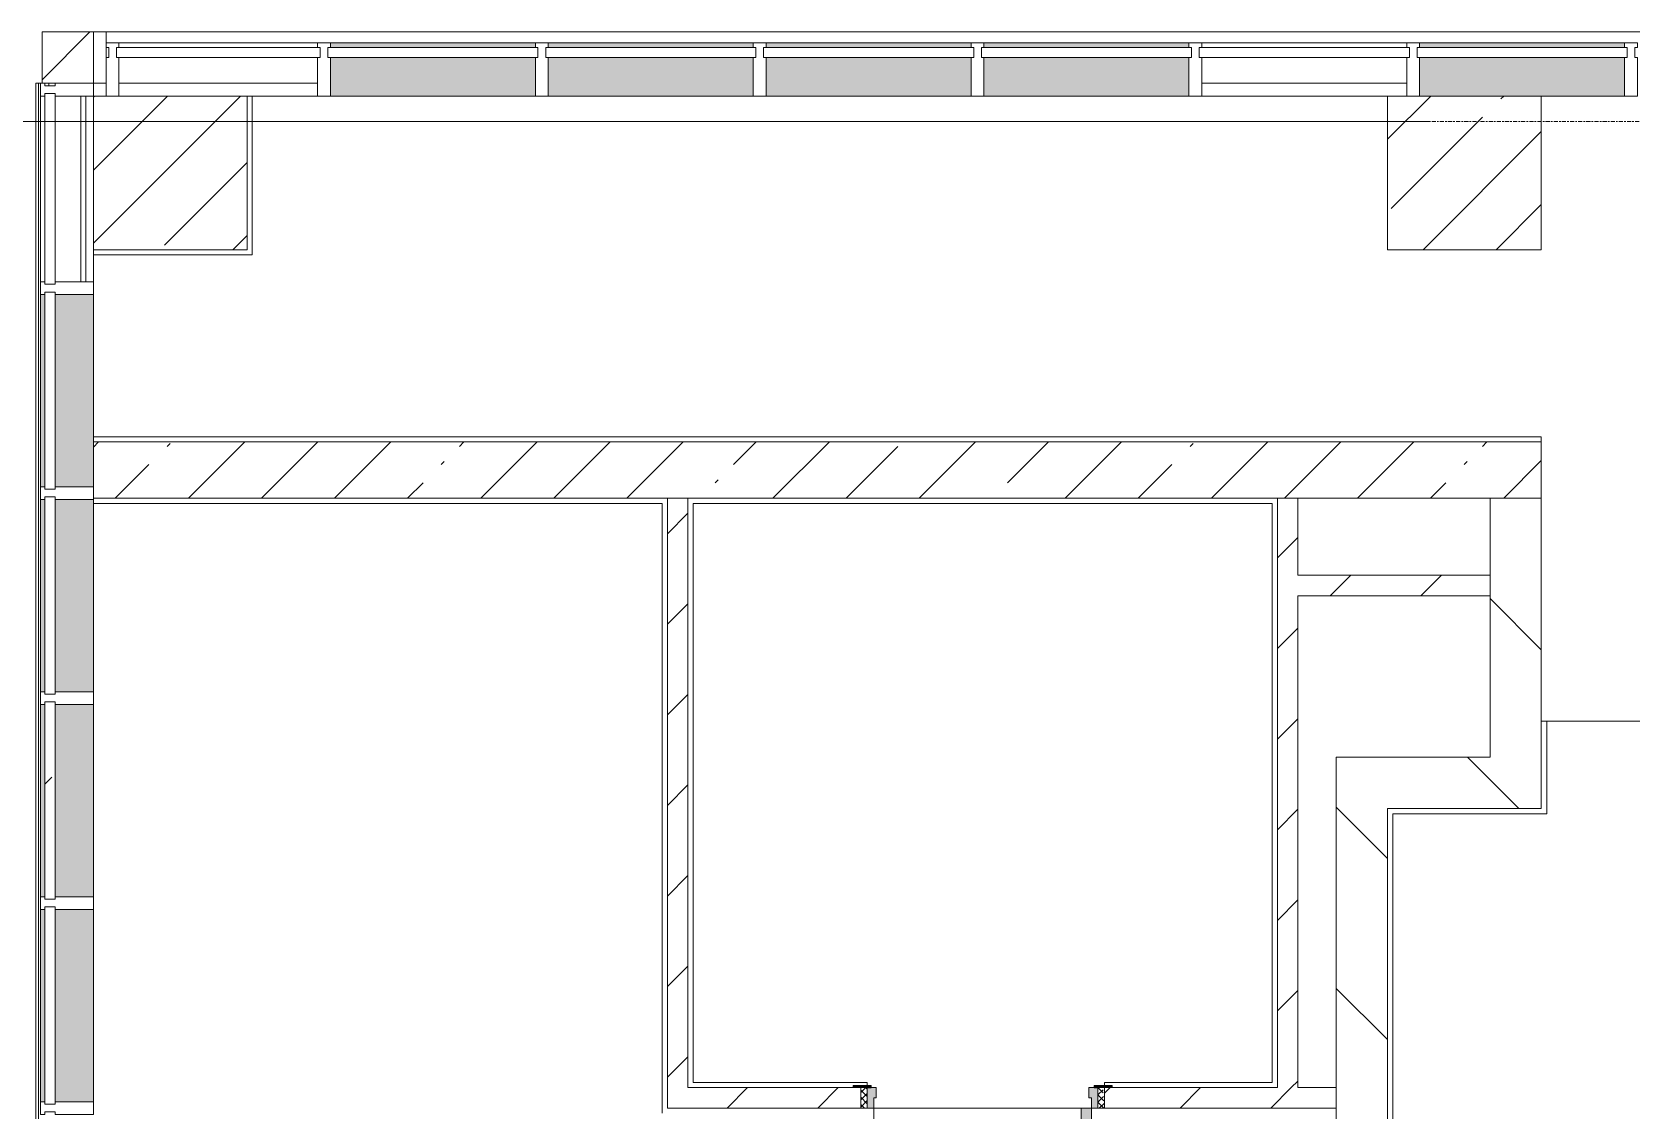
# Model space of a CAD drawing. Header units: millimetres. Extents: x 81610 to 276841, y -8553 to 29000.
# Drawn here: x 153652 to 159891, y 23143 to 27350 of the extents above; entities that cross this region are included whole.
import ezdxf

# ---------------------------------------------------------------- set-up
doc = ezdxf.new("R2010")
doc.units = ezdxf.units.MM
doc.linetypes.add('200_ШТРИХ__ш1_п0_6_', pattern=[800, 500, -300])
doc.linetypes.add('Осевая', pattern=[31.75, 6.35, -4.7625, 15.875, -4.7625])
for name, color, linetype, lineweight in [('A-DETL-MBND-1', 7, '200_ШТРИХ__ш1_п0_6_', 9), ('A-GLAZ-CURT-2', 7, 'Continuous', 5), ('A-GLAZ-CWMG-2', 7, 'Continuous', 5), ('A-WALL', 7, 'Continuous', 9), ('A-WALL-5', 7, 'Continuous', 5), ('I-WALL-4', 7, 'Continuous', 5), ('S-COLS-3', 7, 'Continuous', 5), ('Оси', 7, 'Continuous', 9), ('Оси-2', 7, 'Осевая', 9)]:
    doc.layers.add(name, color=color, linetype=linetype, lineweight=lineweight)
for name, color, linetype, lineweight, true_color in [('A-DOOR-3', 7, 'Continuous', 5, 0xe2e2e2), ('A-DOOR-4', 7, 'Continuous', 5, 0xaaaaaa), ('A-DOOR-FRAM-2', 7, 'Continuous', 5, 0xe2e2e2), ('A-DOOR-FRAM-3', 7, 'Continuous', 5, 0xaaaaaa), ('A-FLOR-2', 7, 'Continuous', 5, 0xaaaaaa), ('A-GLAZ-CWMG-3', 7, 'Continuous', 5, 0x383e42)]:
    doc.layers.add(name, color=color, linetype=linetype, lineweight=lineweight, true_color=true_color)
pattern_1 = [(45, (149830.96, 0), (-176.7767, 176.7767), [])]
pattern_2 = [(135, (149830.96, 0), (-353.553, -353.553), [])]

# ---------------------------------------------------------------- blocks, each defined once
blk = doc.blocks.new('Системная панель - Стекло - 40мм-23999081-1_11_3_птичка')
at = {"layer": 'A-GLAZ-CURT-2'}
for p, q in [((372.5, 40), (-372.5, 40)), ((-372.5, 40), (-372.5, 0)), ((-372.5, 0), (372.5, 0)), ((372.5, 0), (372.5, 40))]:
    blk.add_line(p, q, dxfattribs=at)
blk = doc.blocks.new('Системная панель - Стекло - 40мм-23998914-1_11_3_птичка')
at = {"layer": 'A-GLAZ-CURT-2'}
for p, q in [((385, 40), (-385, 40)), ((-385, 40), (-385, 0)), ((-385, 0), (385, 0)), ((385, 0), (385, 40))]:
    blk.add_line(p, q, dxfattribs=at)
blk = doc.blocks.new('Прямоугольный импост - Импост структурный с накладкой - 160мм-22858573-1_11_3_птичка')
at = {"layer": 'A-GLAZ-CWMG-2'}
for p, q in [((3854.1, 26375.1), (3854.1, 27100.1)), ((4011.1, 26375.1), (4011.1, 27100.1))]:
    blk.add_line(p, q, dxfattribs=at)
blk = doc.blocks.new('Прямоугольный импост - Импост структурный с накладкой - 190мм-23186010-1_11_3_птичка')
at = {"layer": 'A-GLAZ-CWMG-3'}
for points in [[(3861.1, 23175.1), (3871.1, 23175.1), (3871.1, 23925.1), (3854.1, 23925.1), (3854.1, 23175.1)], [(4031.1, 23175.1), (4061.1, 23175.1), (4060, 23925.1), (3911.1, 23925.1), (3911.1, 23175.1), (4006.1, 23175.1)]]:
    blk.add_hatch(color=256, dxfattribs=at).paths.add_polyline_path(points)
at = {"layer": 'A-GLAZ-CWMG-2'}
for p, q in [((3854.1, 23175.1), (3854.1, 23925.1)), ((4061.1, 23175.1), (4061.1, 23925.1))]:
    blk.add_line(p, q, dxfattribs=at)
blk = doc.blocks.new('Прямоугольный импост - Импост структурный с накладкой - 190мм-22862231-1_11_3_птичка')
at = {"layer": 'A-GLAZ-CWMG-2'}
for p, q in [((0, 17), (-50, 17)), ((-50, 17), (-50, 0)), ((-50, 0), (-40, 0)), ((-40, 0), (-40, -40)), ((-10, -40), (-10, 0)), ((-10, 0), (-0.1, 0)), ((0, 11.1), (0, 17)), ((-40, -40), (-50, -40)), ((-50, -40), (-50, -190)), ((-0.1, -40), (-10, -40)), ((-50, -190), (0, -190))]:
    blk.add_line(p, q, dxfattribs=at)
blk = doc.blocks.new('Прямоугольный импост - Импост структурный с накладкой - 190мм-22862219-1_11_3_птичка')
at = {"layer": 'A-GLAZ-CWMG-2'}
for p, q in [((-25, 0), (-25, 17)), ((-25, 17), (25, 17)), ((-15, 0), (-25, 0)), ((-15, -40), (-15, 0)), ((25, 0), (15, 0)), ((15, 0), (15, -40)), ((25, 17), (25, 0)), ((-25, -190), (-25, -40)), ((-25, -40), (-15, -40)), ((15, -40), (25, -40)), ((25, -40), (25, -190)), ((25, -190), (-25, -190))]:
    blk.add_line(p, q, dxfattribs=at)
blk = doc.blocks.new('Системная панель - Стекло - 40мм-V40-1_11_3_птичка')
at = {"layer": 'A-GLAZ-CURT-2'}
h = blk.add_hatch(dxfattribs=at)
h.set_pattern_fill('FP_88', color=256, style=0, pattern_type=2)
h.set_pattern_definition([(135, (23850.1, -4371.1), (-1414.21, -1414.21), [1000, -3000]), (135, (24350.1, -5371.1), (-1414.21, -1414.21), [3000, -1000]), (135, (24850.1, -3371.1), (-1414.21, -1414.21), [1000, -3000])])
h.paths.add_polyline_path([(385, 40), (-385, 38.9), (-385, 0), (385, 0), (385, 38.9)])
for p, q in [((385, 40), (-385, 40)), ((-385, 40), (-385, 0)), ((-385, 0), (385, 0)), ((385, 0), (385, 40))]:
    blk.add_line(p, q, dxfattribs=at)
blk = doc.blocks.new('Системная панель - Стекло - 40мм-22856066-1_11_3_птичка')
at = {"layer": 'A-GLAZ-CURT-2'}
for p, q in [((397.5, 0), (-397.5, 0)), ((-397.5, 0), (-397.5, -40)), ((397.5, -40), (397.5, 0)), ((-397.5, -40), (397.5, -40))]:
    blk.add_line(p, q, dxfattribs=at)
blk = doc.blocks.new('Системная панель - Стекло - 40мм-22856067-1_11_3_птичка')
at = {"layer": 'A-GLAZ-CURT-2'}
h = blk.add_hatch(dxfattribs=at)
h.set_pattern_fill('FP_89', color=256, style=0, pattern_type=2)
h.set_pattern_definition([(45, (-9285, -26790), (-1414.21, 1414.21), [1000, -3000]), (45, (-10285, -27290), (-1414.21, 1414.21), [3000, -1000]), (45, (-8285, -27790), (-1414.21, 1414.21), [1000, -3000])])
h.paths.add_polyline_path([(386, -40), (410, -40), (410, 0), (-410, 0), (-410, -40), (-400, -40)])
for p, q in [((410, 0), (-410, 0)), ((-410, 0), (-410, -40)), ((-410, -40), (410, -40)), ((410, -40), (410, 0))]:
    blk.add_line(p, q, dxfattribs=at)
blk = doc.blocks.new('Прямоугольный импост - Импост структурный с накладкой - 160мм-22794257-1_11_3_птичка')
at = {"layer": 'A-GLAZ-CWMG-2'}
for p, q in [((4935, 27307), (4160, 27307)), ((4935, 27150), (4160, 27150))]:
    blk.add_line(p, q, dxfattribs=at)
blk = doc.blocks.new('Прямоугольный импост - Импост структурный с накладкой - 160мм-20149069-1_11_3_птичка')
at = {"layer": 'A-GLAZ-CWMG-2'}
for p, q in [((9185, 27307), (8385, 27307)), ((9185, 27150), (8385, 27150))]:
    blk.add_line(p, q, dxfattribs=at)
blk = doc.blocks.new('Прямоугольный импост - Импост структурный с накладкой - 190мм-20153675-1_11_3_птичка')
at = {"layer": 'A-GLAZ-CWMG-2'}
for p, q in [((-50, 190), (-50, 40)), ((0, 40), (0, 190)), ((-50, 40), (-40, 40)), ((-40, 0), (-50, 0)), ((-50, 0), (-50, -17)), ((-40, 40), (-40, 0)), ((-10, 0), (-10, 40)), ((-10, 40), (0, 40)), ((0, 0), (-10, 0)), ((0, -17), (0, 0)), ((-50, -17), (0, -17))]:
    blk.add_line(p, q, dxfattribs=at)
blk = doc.blocks.new('Прямоугольный импост - Импост структурный с накладкой - 190мм-20153693-1_11_3_птичка')
at = {"layer": 'A-GLAZ-CWMG-2'}
for p, q in [((-25, 40), (-25, 190)), ((-25, 190), (25, 190)), ((25, 190), (25, 40)), ((-15, 40), (-25, 40)), ((-25, -17), (-25, 0)), ((-25, 0), (-15, 0)), ((-15, 0), (-15, 40)), ((15, 40), (15, 0)), ((25, 40), (15, 40)), ((15, 0), (25, 0)), ((25, 0), (25, -17)), ((25, -17), (-25, -17))]:
    blk.add_line(p, q, dxfattribs=at)
blk = doc.blocks.new('Системная панель - Стекло - 40мм-V65-1_11_3_птичка')
at = {"layer": 'A-GLAZ-CURT-2'}
h = blk.add_hatch(dxfattribs=at)
h.set_pattern_fill('FP_111', color=256, style=0, pattern_type=2)
h.set_pattern_definition([(135, (24650.1, -4371.1), (-1414.21, -1414.21), [1000, -3000]), (135, (25150.1, -5371.1), (-1414.21, -1414.21), [3000, -1000]), (135, (25650.1, -3371.1), (-1414.21, -1414.21), [1000, -3000])])
h.paths.add_polyline_path([(385, 15), (385, 40), (-385, 38.9), (-385, 0), (385, 0)])
for p, q in [((385, 40), (-385, 40)), ((-385, 40), (-385, 0)), ((-385, 0), (385, 0)), ((385, 0), (385, 40))]:
    blk.add_line(p, q, dxfattribs=at)
blk = doc.blocks.new('Прямоугольный импост - Импост структурный с накладкой - 190мм-V66-1_11_3_птичка')
at = {"layer": 'A-GLAZ-CWMG-2'}
for p, q in [((-25, 0), (-25, 17)), ((-25, 17), (25, 17)), ((-15, 0), (-25, 0)), ((-15, -40), (-15, 0)), ((25, 0), (15, 0)), ((15, 0), (15, -40)), ((25, 17), (25, 0)), ((-25, -190), (-25, -40)), ((-25, -40), (-15, -40)), ((15, -40), (25, -40)), ((25, -40), (25, -190)), ((25, -190), (-25, -190))]:
    blk.add_line(p, q, dxfattribs=at)
blk = doc.blocks.new('Системная панель - Стекло - 40мм-V67-1_11_3_птичка')
at = {"layer": 'A-GLAZ-CURT-2'}
for p, q in [((410, 0), (-410, 0)), ((-410, 0), (-410, -40)), ((-410, -40), (410, -40)), ((410, -40), (410, 0))]:
    blk.add_line(p, q, dxfattribs=at)
blk = doc.blocks.new('Прямоугольный импост - Импост структурный с накладкой - 190мм-23186023-1_11_3_птичка')
at = {"layer": 'A-GLAZ-CWMG-3'}
for points in [[(10035, 27290), (10035, 27307), (9235, 27307), (9235, 27290)], [(9235, 27100), (10035, 27100), (10035, 27250), (9235, 27250), (9235, 27150)]]:
    blk.add_hatch(color=256, dxfattribs=at).paths.add_polyline_path(points)
at = {"layer": 'A-GLAZ-CWMG-2'}
for p, q in [((10035, 27307), (9235, 27307)), ((10035, 27100), (9710, 27100))]:
    blk.add_line(p, q, dxfattribs=at)
blk = doc.blocks.new('Прямоугольный импост - Импост структурный с накладкой - 190мм-V68-1_11_3_птичка')
at = {"layer": 'A-GLAZ-CWMG-2'}
for p, q in [((-25, 40), (-25, 190)), ((25, 190), (25, 40)), ((-15, 40), (-25, 40)), ((-25, -17), (-25, 0)), ((-25, 0), (-15, 0)), ((-15, 0), (-15, 40)), ((15, 40), (15, 0)), ((25, 40), (15, 40)), ((15, 0), (25, 0)), ((25, 0), (25, -17)), ((25, -17), (-25, -17))]:
    blk.add_line(p, q, dxfattribs=at)
blk = doc.blocks.new('Системная панель - Стекло - 40мм-V69-1_11_3_птичка')
at = {"layer": 'A-GLAZ-CURT-2'}
for p, q in [((410, 0), (-410, 0)), ((-410, 0), (-410, -40)), ((-410, -40), (410, -40)), ((410, -40), (410, 0))]:
    blk.add_line(p, q, dxfattribs=at)
blk = doc.blocks.new('Прямоугольный импост - Импост структурный с накладкой - 190мм-V70-1_11_3_птичка')
at = {"layer": 'A-GLAZ-CWMG-3'}
for points in [[(8241.5, 27290), (8335, 27290), (8335, 27307), (7535, 27307), (7535, 27290)], [(8241.5, 27100), (8335, 27100), (8335, 27250), (7535, 27250), (7535, 27100)]]:
    blk.add_hatch(color=256, dxfattribs=at).paths.add_polyline_path(points)
at = {"layer": 'A-GLAZ-CWMG-2'}
for p, q in [((8335, 27307), (7535, 27307)), ((8335, 27100), (7535, 27100))]:
    blk.add_line(p, q, dxfattribs=at)
blk = doc.blocks.new('Системная панель - Стекло - 40мм-V106-1_11_3_птичка')
at = {"layer": 'A-GLAZ-CURT-2'}
for p, q in [((410, 0), (-410, 0)), ((-410, 0), (-410, -40)), ((-410, -40), (410, -40)), ((410, -40), (410, 0))]:
    blk.add_line(p, q, dxfattribs=at)
blk = doc.blocks.new('Системная панель - Стекло - 40мм-V107-1_11_3_птичка')
at = {"layer": 'A-GLAZ-CURT-2'}
for p, q in [((410, 0), (-410, 0)), ((-410, 0), (-410, -40)), ((-410, -40), (410, -40)), ((410, -40), (410, 0))]:
    blk.add_line(p, q, dxfattribs=at)
blk = doc.blocks.new('110_Дверь_СКБ_1Ст_Внутренняя1 - Д-8т 950x2100h_СУ-31746493-1_11_3_птичка')
at = {"layer": 'A-DOOR-3'}
h = blk.add_hatch(color=256, dxfattribs=at)
h.paths.add_polyline_path([(-412.5, 40), (-437.5, 40), (-437.5, -40), (-402.5, -40), (-402.5, 0), (-412.5, 0)])
h.paths.add_polyline_path([(437.5, 40), (437.5, 0), (427.5, 0), (427.5, -40), (462.5, -40), (462.5, 40)])
at = {"layer": 'A-DOOR-4'}
h = blk.add_hatch(dxfattribs=at)
h.set_pattern_fill('FP_137', color=256, style=0, pattern_type=2)
h.set_pattern_definition([(135, (1826.41, 104.685), (-14.14214, -14.14214), []), (225, (1826.41, 104.685), (14.14214, -14.14214), [])])
h.paths.add_polyline_path([(462.5, 40), (462.5, -40), (487.5, -40), (487.5, 40)])
at = {"layer": 'A-DOOR-FRAM-2'}
for points in [[(-412.5, 890), (-412.5, 40), (-372.5, 40), (-372.5, 890)], [(-462.5, -40), (-492.5, -40), (-492.5, -48), (-422.5, -48), (-422.5, -40), (-456.7, -40)], [(456.5, -40), (447.5, -40), (447.5, -48), (517.5, -48), (517.5, -40), (462.5, -40)]]:
    blk.add_hatch(color=256, dxfattribs=at).paths.add_polyline_path(points)
at = {"layer": 'A-DOOR-FRAM-3'}
h = blk.add_hatch(dxfattribs=at)
h.set_pattern_fill('FP_138', color=256, style=0, pattern_type=2)
h.set_pattern_definition([(45, (-296.384, 104.685), (-14.1421, 14.1421), []), (135, (-296.384, 104.685), (-14.1421, -14.1421), [])])
h.paths.add_polyline_path([(-462.5, 40), (-456.7, -40), (-437.5, -40), (-437.5, 40)])
at = {"layer": 'A-DOOR-4'}
for p, q in [((-412.5, 890), (-412.5, 40)), ((-372.5, 890), (-412.5, 890)), ((-372.5, 40), (-372.5, 890)), ((-412.5, 40), (-372.5, 40))]:
    blk.add_line(p, q, dxfattribs=at)
blk.add_arc((-412.5, 40), 850, 360, 90, dxfattribs=at)
at = {"layer": 'A-DOOR-FRAM-3'}
for p, q in [((-437.5, 40), (-462.5, 40)), ((-462.5, 40), (-462.5, -40)), ((-412.5, 40), (-437.5, 40)), ((-437.5, 40), (-437.5, -40)), ((-437.5, -40), (-437.5, 40)), ((-412.5, 0), (-412.5, 40)), ((-402.5, 0), (-412.5, 0)), ((-402.5, -40), (-402.5, 0)), ((437.5, 0), (427.5, 0)), ((427.5, 0), (427.5, -40)), ((437.5, 40), (437.5, 0)), ((462.5, 40), (437.5, 40)), ((462.5, -40), (462.5, 40)), ((487.5, 40), (462.5, 40)), ((462.5, 40), (462.5, -40)), ((487.5, -40), (487.5, 40)), ((-422.5, -40), (-492.5, -40)), ((-492.5, -40), (-492.5, -48)), ((-492.5, -48), (-422.5, -48)), ((-462.5, -40), (-437.5, -40)), ((-422.5, -39), (-437.5, -39)), ((-437.5, -39), (-437.5, -40)), ((-437.5, -40), (-402.5, -40)), ((-437.5, -40), (-422.5, -40)), ((-422.5, -40), (-422.5, -39)), ((-422.5, -48), (-422.5, -40)), ((427.5, -40), (462.5, -40)), ((462.5, -39), (447.5, -39)), ((447.5, -39), (447.5, -40)), ((447.5, -40), (462.5, -40)), ((517.5, -40), (447.5, -40)), ((447.5, -40), (447.5, -48)), ((447.5, -48), (517.5, -48)), ((462.5, -40), (462.5, -39)), ((462.5, -40), (487.5, -40)), ((517.5, -48), (517.5, -40))]:
    blk.add_line(p, q, dxfattribs=at)
blk = doc.blocks.new('BSC_Колонна _Прямоугольная - 200х200-22401950-1_11_3_птичка')
at = {"layer": 'S-COLS-3'}
h = blk.add_hatch(dxfattribs=at)
h.set_pattern_fill('FP_145', color=256, style=0, pattern_type=2)
h.set_pattern_definition([(45, (-3960, -27250), (-176.7767, 176.7767), [])])
h.paths.add_polyline_path([(46.1, -100), (100, -100), (100, 100), (-100, 100), (-98.9, -100), (-48.9, -100)])
for p, q in [((100, 100), (-100, 100)), ((-100, 100), (-100, -100)), ((100, -100), (100, 100)), ((-100, -100), (100, -100))]:
    blk.add_line(p, q, dxfattribs=at)
blk = doc.blocks.new('Системная панель - Стекло - 40мм-V116-1_11_3_птичка')
at = {"layer": 'A-GLAZ-CURT-2'}
h = blk.add_hatch(dxfattribs=at)
h.set_pattern_fill('FP_146', color=256, style=0, pattern_type=2)
h.set_pattern_definition([(45, (-6735, -26790), (-1414.21, 1414.21), [1000, -3000]), (45, (-7735, -27290), (-1414.21, 1414.21), [3000, -1000]), (45, (-5735, -27790), (-1414.21, 1414.21), [1000, -3000])])
h.paths.add_polyline_path([(147.5, -40), (410, -40), (410, 0), (-410, 0), (-410, -40), (-400, -40)])
for p, q in [((410, 0), (-410, 0)), ((-410, 0), (-410, -40)), ((-410, -40), (410, -40)), ((410, -40), (410, 0))]:
    blk.add_line(p, q, dxfattribs=at)
blk = doc.blocks.new('Системная панель - Стекло - 40мм-V117-1_11_3_птичка')
at = {"layer": 'A-GLAZ-CURT-2'}
for p, q in [((385, 40), (-385, 40)), ((-385, 40), (-385, 0)), ((-385, 0), (385, 0)), ((385, 0), (385, 40))]:
    blk.add_line(p, q, dxfattribs=at)
blk = doc.blocks.new('Прямоугольный импост - Импост структурный с накладкой - 190мм-V118-1_11_3_птичка')
at = {"layer": 'A-GLAZ-CWMG-3'}
for points in [[(3861.1, 25575.1), (3871.1, 25575.1), (3871.1, 26325.1), (3854.1, 26325.1), (3854.1, 25575.1)], [(4045.8, 25575.1), (4060, 25575.1), (4060, 26325.1), (3911.1, 26325.1), (3911.1, 25575.1), (4031.1, 25575.1)]]:
    blk.add_hatch(color=256, dxfattribs=at).paths.add_polyline_path(points)
at = {"layer": 'A-GLAZ-CWMG-2'}
for p, q in [((3854.1, 25575.1), (3854.1, 26325.1)), ((4061.1, 25749.9), (4061.1, 26325.1))]:
    blk.add_line(p, q, dxfattribs=at)
blk = doc.blocks.new('BSC_Колонна _Прямоугольная - 600х600-V123-1_11_3_птичка')
at = {"layer": 'S-COLS-3'}
h = blk.add_hatch(dxfattribs=at)
h.set_pattern_fill('FP_153', color=256, style=0, pattern_type=2)
h.set_pattern_definition([(45, (-9410, -26800), (-285.123, 285.123), []), (45, (-9124.88, -26800), (-285.123, 285.123), [504.031, -100.806, 16.764, -84.042])])
h.paths.add_polyline_path([(300, -300), (300, 300), (-300, 300), (-300, -300)])
for p, q in [((300, 300), (-300, 300)), ((-300, 300), (-300, -300)), ((300, -300), (300, 300)), ((-300, -300), (300, -300))]:
    blk.add_line(p, q, dxfattribs=at)
blk = doc.blocks.new('BSC_Колонна _Прямоугольная - 600х600-V124-1_11_3_птичка')
at = {"layer": 'S-COLS-3'}
h = blk.add_hatch(dxfattribs=at)
h.set_pattern_fill('FP_154', color=256, style=0, pattern_type=2)
h.set_pattern_definition([(45, (-4360, -26800), (-285.123, 285.123), []), (45, (-4074.88, -26800), (-285.123, 285.123), [504.031, -100.806, 16.764, -84.042])])
h.paths.add_polyline_path([(300, -300), (300, 300), (-300, 300), (-300, -300), (163.6, -300)])
for p, q in [((300, 300), (-300, 300)), ((-300, 300), (-300, -300)), ((300, -300), (300, 300)), ((-300, -300), (300, -300))]:
    blk.add_line(p, q, dxfattribs=at)
blk = doc.blocks.new('Прямоугольный импост - Импост структурный с накладкой - 170мм-23186685-1_11_3_птичка')
at = {"layer": 'A-GLAZ-CWMG-2'}
for p, q in [((3836.1, 27150.1), (3846.1, 27150.1)), ((3836.1, 20672.1), (3836.1, 27150.1)), ((3846.1, 27150.1), (3854.1, 27150.1)), ((3846.1, 20672.1), (3846.1, 27150.1)), ((3886.1, 27140.1), (3886.1, 27150))]:
    blk.add_line(p, q, dxfattribs=at)
blk = doc.blocks.new('Прямоугольный импост - Импост структурный с накладкой - 170мм-23186686-1_11_3_птичка')
at = {"layer": 'A-GLAZ-CWMG-2'}
blk.add_line((4031.1, 27100.1), (4031.1, 26375.1), dxfattribs=at)

msp = doc.modelspace()

# ---------------------------------------------------------------- hatches: boundary and pattern name
at = {"layer": 'A-WALL-5'}
h = msp.add_hatch(dxfattribs=at)
h.set_pattern_fill('FP_76', color=256, style=0, pattern_type=2)
h.set_pattern_definition([(135, (149830.96, 0), (-176.7767, -176.7767), [])])
h.paths.add_polyline_path([(163521, 27150), (163541, 27150), (163541, 27350), (163291.2, 27350), (163291.2, 27150)])
h.paths.add_polyline_path([(153891, 27150), (153941, 27150), (153941, 27350), (153891, 27350), (153891, 27247.7)])
at = {"layer": 'I-WALL-4'}
h = msp.add_hatch(dxfattribs=at)
h.set_pattern_fill('FP_45', color=256, style=0, pattern_type=2)
h.set_pattern_definition([(45, (149830.96, 0), (-285.123, 285.123), []), (45, (150116.1, 0), (-285.123, 285.123), [504.031, -100.806, 16.764, -84.042])])
h.paths.add_polyline_path([(154511, 25530), (159541, 25530), (159541, 25750), (153891, 25750), (153891, 25530), (154440.3, 25530)])
h = msp.add_hatch(dxfattribs=at)
h.set_pattern_fill('FP_87', color=256, style=0, pattern_type=2)
h.set_pattern_definition(pattern_1)
h.paths.add_polyline_path([(156146.1, 23150), (156211, 23150), (156211, 25530), (156131, 25530), (156131, 23150)])
h = msp.add_hatch(dxfattribs=at)
h.set_pattern_fill('FP_87', color=256, style=0, pattern_type=2)
h.set_pattern_definition(pattern_1)
h.paths.add_polyline_path([(158591, 23230), (158591, 25530), (158511, 25530), (158511, 23230)])
h = msp.add_hatch(dxfattribs=at)
h.set_pattern_fill('FP_75', color=256, style=0, pattern_type=2)
h.set_pattern_definition(pattern_2)
h.paths.add_polyline_path([(159541, 24520), (159541, 25530), (159341, 25530), (159341, 24520)])
h = msp.add_hatch(dxfattribs=at)
h.set_pattern_fill('FP_87', color=256, style=0, pattern_type=2)
h.set_pattern_definition(pattern_1)
h.paths.add_polyline_path([(159341, 25150), (159341, 25230), (158591, 25230), (158591, 25150), (159287.6, 25150)])
h = msp.add_hatch(dxfattribs=at)
h.set_pattern_fill('FP_75', color=256, style=0, pattern_type=2)
h.set_pattern_definition(pattern_2)
h.paths.add_polyline_path([(158741, 23150), (158941, 23150), (158941, 24520), (158741, 24520), (158741, 23230)])
h = msp.add_hatch(dxfattribs=at)
h.set_pattern_fill('FP_75', color=256, style=0, pattern_type=2)
h.set_pattern_definition(pattern_2)
h.paths.add_polyline_path([(159341, 24320), (159541, 24320), (159541, 24520), (158941, 24520), (158941, 24320), (158961, 24320)])
h = msp.add_hatch(dxfattribs=at)
h.set_pattern_fill('FP_87', color=256, style=0, pattern_type=2)
h.set_pattern_definition(pattern_1)
h.paths.add_polyline_path([(158491, 23150), (158741, 23150), (158741, 23230), (157836, 23230), (157836, 23150), (158072.4, 23150)])
h.paths.add_polyline_path([(156211, 23150), (156886, 23150), (156886, 23230), (156211, 23230), (156211, 23186.9)])
h = msp.add_hatch(dxfattribs=at)
h.set_pattern_fill('FP_75', color=256, style=0, pattern_type=2)
h.set_pattern_definition(pattern_2)
h.paths.add_polyline_path([(158741, 20970), (158941, 20970), (158941, 23150), (158741, 23150), (158741, 20980.8)])

# ---------------------------------------------------------------- linework, layer by layer
at = {"layer": 'A-DETL-MBND-1'}
for p, q in [((153891, 27100), (153862.1, 27100)), ((153891, 26500), (153891, 26374.8))]:
    msp.add_line(p, q, dxfattribs=at)
at = {"layer": 'A-FLOR-2'}
for p, q in [((154766, 27100), (154491, 27100)), ((154511, 27100), (154511, 26480)), ((158941, 27100), (158216, 27100)), ((154511, 26480), (153891, 26480)), ((153891, 26480), (153891, 26374.8)), ((153892.1, 25770), (159541, 25770)), ((159541, 25770), (159541, 25750)), ((156111, 25510), (153892.1, 25510)), ((156111, 23130), (156111, 25510)), ((158491, 25510), (156231, 25510)), ((156231, 25510), (156231, 23250)), ((158491, 23250), (158491, 25510)), ((159541, 24660), (164179.8, 24660)), ((159562, 24660), (159562, 24299)), ((159562, 24299), (158961, 24299)), ((158961, 24299), (158961, 22220)), ((156231, 23250), (156911, 23250)), ((156911, 23250), (156911, 23238)), ((157836, 23238), (157836, 23250)), ((157836, 23250), (158491, 23250)), ((156936, 23150), (157746, 23150))]:
    msp.add_line(p, q, dxfattribs=at)
at = {"layer": 'A-WALL'}
for p, q in [((156211, 25530), (156131, 25530)), ((158591, 25530), (158511, 25530)), ((159541, 25530), (159341, 25530)), ((159341, 25150), (159341, 25230)), ((158741, 23150), (158741, 23230))]:
    msp.add_line(p, q, dxfattribs=at)
at = {"layer": 'A-WALL-5'}
for p, q in [((153891, 27350), (167641.2, 27350)), ((153941, 27150), (153941, 27350)), ((153891, 27150), (153941, 27150))]:
    msp.add_line(p, q, dxfattribs=at)
at = {"layer": 'I-WALL-4'}
for p, q in [((159541, 25750), (153891, 25750)), ((153891, 25750), (153891, 25530)), ((159541, 24320), (159541, 25750)), ((153891, 25530), (156131, 25530)), ((156131, 25530), (156131, 23150)), ((156211, 23230), (156211, 25530)), ((156211, 25530), (158511, 25530)), ((158511, 25530), (158511, 23230)), ((158591, 25530), (159341, 25530)), ((158591, 25230), (158591, 25530)), ((159341, 25530), (159341, 25230)), ((159341, 25230), (158591, 25230)), ((158591, 23230), (158591, 25150)), ((158591, 25150), (159341, 25150)), ((159341, 25150), (159341, 24520)), ((158741, 24520), (158741, 23230)), ((159341, 24520), (158741, 24520)), ((158941, 22200), (158941, 24320)), ((158941, 24320), (159541, 24320)), ((156856, 23230), (156211, 23230)), ((158511, 23230), (157866, 23230)), ((158741, 23230), (158591, 23230)), ((156131, 23150), (156886, 23150)), ((157836, 23150), (158741, 23150)), ((158741, 23150), (158741, 20770))]:
    msp.add_line(p, q, dxfattribs=at)
at = {"layer": 'Оси'}
msp.add_line((146602.2, 27000), (159102.2, 27000), dxfattribs=at)
at = {"layer": 'Оси-2'}
msp.add_line((159102.2, 27000), (171121.4, 27000), dxfattribs=at)

# ---------------------------------------------------------------- block references
at = {"layer": 'A-DOOR-4', "rotation": 180}
msp.add_blockref('110_Дверь_СКБ_1Ст_Внутренняя1 - Д-8т 950x2100h_СУ-31746493-1_11_3_птичка', (157373.5, 23190), dxfattribs=at)
at = {"layer": 'A-GLAZ-CURT-2'}
for name, p in [('Системная панель - Стекло - 40мм-22856066-1_11_3_птичка', (154378.5, 27290)), ('Системная панель - Стекло - 40мм-V107-1_11_3_птичка', (155216, 27290)), ('Системная панель - Стекло - 40мм-V116-1_11_3_птичка', (156066, 27290)), ('Системная панель - Стекло - 40мм-V106-1_11_3_птичка', (156916, 27290)), ('Системная панель - Стекло - 40мм-V69-1_11_3_птичка', (157766, 27290)), ('Системная панель - Стекло - 40мм-22856067-1_11_3_птичка', (158616, 27290)), ('Системная панель - Стекло - 40мм-V67-1_11_3_птичка', (159466, 27290))]:
    msp.add_blockref(name, p, dxfattribs=at)
at = {"layer": 'A-GLAZ-CURT-2', "rotation": 269.9999999999999}
for name, p in [('Системная панель - Стекло - 40мм-23999081-1_11_3_птичка', (153702.1, 26737.6)), ('Системная панель - Стекло - 40мм-V117-1_11_3_птичка', (153702.1, 25950.1)), ('Системная панель - Стекло - 40мм-V65-1_11_3_птичка', (153702.1, 25150.1)), ('Системная панель - Стекло - 40мм-V40-1_11_3_птичка', (153702.1, 24350.1)), ('Системная панель - Стекло - 40мм-23998914-1_11_3_птичка', (153702.1, 23550.1))]:
    msp.add_blockref(name, p, dxfattribs=at)
at = {"layer": 'A-GLAZ-CWMG-2'}
for name, p, rotation in [('Прямоугольный импост - Импост структурный с накладкой - 190мм-20153675-1_11_3_птичка', (153941, 27290), 180), ('Прямоугольный импост - Импост структурный с накладкой - 190мм-22862231-1_11_3_птичка', (153702.1, 27150.1), 89.99999999999991)]:
    msp.add_blockref(name, p, dxfattribs=dict(at, rotation=rotation))
for name, p in [('Прямоугольный импост - Импост структурный с накладкой - 160мм-22794257-1_11_3_птичка', (149831, 0)), ('Прямоугольный импост - Импост структурный с накладкой - 190мм-V70-1_11_3_птичка', (147281, 0)), ('Прямоугольный импост - Импост структурный с накладкой - 190мм-V70-1_11_3_птичка', (148131, 0)), ('Прямоугольный импост - Импост структурный с накладкой - 190мм-V70-1_11_3_птичка', (148981, 0)), ('Прямоугольный импост - Импост структурный с накладкой - 190мм-V70-1_11_3_птичка', (149831, 0)), ('Прямоугольный импост - Импост структурный с накладкой - 160мм-20149069-1_11_3_птичка', (149831, 0)), ('Прямоугольный импост - Импост структурный с накладкой - 190мм-23186023-1_11_3_птичка', (149831, 0)), ('Прямоугольный импост - Импост структурный с накладкой - 170мм-23186685-1_11_3_птичка', (149831, 0)), ('Прямоугольный импост - Импост структурный с накладкой - 160мм-22858573-1_11_3_птичка', (149831, 0)), ('Прямоугольный импост - Импост структурный с накладкой - 170мм-23186686-1_11_3_птичка', (149831, 0)), ('Прямоугольный импост - Импост структурный с накладкой - 190мм-V118-1_11_3_птичка', (149831, 0)), ('Прямоугольный импост - Импост структурный с накладкой - 190мм-23186010-1_11_3_птичка', (149831, 1600)), ('Прямоугольный импост - Импост структурный с накладкой - 190мм-23186010-1_11_3_птичка', (149831, 800)), ('Прямоугольный импост - Импост структурный с накладкой - 190мм-23186010-1_11_3_птичка', (149831, 0))]:
    msp.add_blockref(name, p, dxfattribs=at)
at = {"layer": 'A-GLAZ-CWMG-2', "extrusion": (0, 0, -1)}
for name, p, rotation in [('Прямоугольный импост - Импост структурный с накладкой - 190мм-20153693-1_11_3_птичка', (-154791, 27290), 180), ('Прямоугольный импост - Импост структурный с накладкой - 190мм-20153693-1_11_3_птичка', (-155641, 27290), 180), ('Прямоугольный импост - Импост структурный с накладкой - 190мм-20153693-1_11_3_птичка', (-156491, 27290), 180), ('Прямоугольный импост - Импост структурный с накладкой - 190мм-20153693-1_11_3_птичка', (-157341, 27290), 180), ('Прямоугольный импост - Импост структурный с накладкой - 190мм-20153693-1_11_3_птичка', (-158191, 27290), 180), ('Прямоугольный импост - Импост структурный с накладкой - 190мм-V68-1_11_3_птичка', (-159041, 27290), 180), ('Прямоугольный импост - Импост структурный с накладкой - 190мм-20153693-1_11_3_птичка', (-159891, 27290), 180), ('Прямоугольный импост - Импост структурный с накладкой - 190мм-22862219-1_11_3_птичка', (-153702.1, 26350.1), 270.0000000000001), ('Прямоугольный импост - Импост структурный с накладкой - 190мм-V66-1_11_3_птичка', (-153702.1, 25550.1), 270.0000000000001), ('Прямоугольный импост - Импост структурный с накладкой - 190мм-22862219-1_11_3_птичка', (-153702.1, 24750.1), 270.0000000000001), ('Прямоугольный импост - Импост структурный с накладкой - 190мм-22862219-1_11_3_птичка', (-153702.1, 23950.1), 270.0000000000001), ('Прямоугольный импост - Импост структурный с накладкой - 190мм-22862219-1_11_3_птичка', (-153702.1, 23150.1), 270.0000000000001)]:
    msp.add_blockref(name, p, dxfattribs=dict(at, rotation=rotation))
at = {"layer": 'S-COLS-3'}
for name, p in [('BSC_Колонна _Прямоугольная - 200х200-22401950-1_11_3_птичка', (153791, 27250)), ('BSC_Колонна _Прямоугольная - 600х600-V124-1_11_3_птичка', (154191, 26800)), ('BSC_Колонна _Прямоугольная - 600х600-V123-1_11_3_птичка', (159241, 26800))]:
    msp.add_blockref(name, p, dxfattribs=at)

doc.saveas('drawing.dxf')
